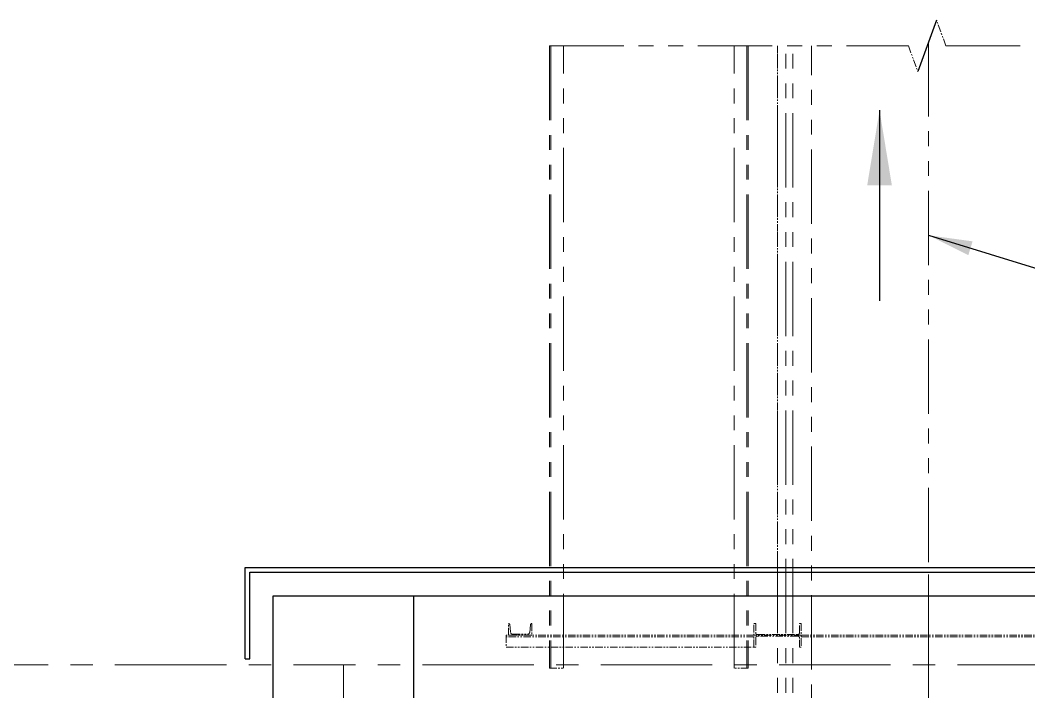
# Model space of a CAD drawing. Header units: millimetres. Extents: x -243837 to -5443, y 40 to 285140.
# Drawn here: x -147703 to -141239, y 22726 to 27031 of the extents above; entities that cross this region are included whole.
import ezdxf

# ---------------------------------------------------------------- set-up
doc = ezdxf.new("R2010")
doc.units = ezdxf.units.MM
doc.linetypes.add('CENTER', pattern=[50.8, 31.75, -6.35, 6.35, -6.35])
doc.linetypes.add('PHANTOM', pattern=[63.5, 31.75, -6.35, 6.35, -6.35, 6.35, -6.35])
doc.layers.add('0-45-GRID MARKS', color=6, linetype='Continuous')
doc.layers.add('CEN', color=1, linetype='CENTER', lineweight=9)
doc.layers.add('PHANTAM', color=21, linetype='PHANTOM', lineweight=0)
doc.styles.add('KA', font='romans.shx', dxfattribs={"width": 0.7})
doc.styles.add('ROMANS_BIG', font='romans.shx', dxfattribs={"width": 0.85, "bigfont": 'bigfont.shx'})
doc.dimstyles.new('100', dxfattribs={"dimscale": 75, "dimtxt": 3, "dimasz": 2.5, "dimexe": 1, "dimexo": 1.5, "dimgap": 1.5, "dimtad": 1, "dimdec": 0, "dimdsep": 46, "dimtxsty": 'ROMANS_BIG', "dimcen": 4, "dimdle": 2, "dimclrd": 1, "dimclre": 1, "dimclrt": 4, "dimadec": 1, "dimazin": 2, "dimtfac": 1, "dimtdec": 0, "dimtmove": 0, "dimatfit": 2, "dimfxl": 1, "dimtfill": 1, "dimarcsym": 0})
doc.dimstyles.new('rakesh', dxfattribs={"dimscale": 160, "dimtxt": 2.5, "dimasz": 1, "dimexe": 0.8, "dimexo": 0.8, "dimgap": 1, "dimtad": 1, "dimdec": 0, "dimzin": 0, "dimdsep": 46, "dimtxsty": 'KA', "dimblk": 'OBLIQUE', "dimcen": 1.5, "dimclrd": 1, "dimclre": 1, "dimclrt": 2, "dimadec": 0, "dimazin": 0, "dimtfac": 1, "dimtdec": 0, "dimtmove": 0, "dimatfit": 2, "dimfxl": 0, "dimtolj": 1, "dimtzin": 0, "dimlwd": -1, "dimlwe": -1, "dimarcsym": 1})

# ---------------------------------------------------------------- blocks, each defined once
blk = doc.blocks.new('A$C4B0E0C6E')
at = {"color": 8, "ltscale": 10}
blk.add_line((1839.2, 7732.9, 10.3), (1759.2, 7513.1, 10.3), dxfattribs=at)
at = {"layer": 'PHANTAM', "color": 8}
for p, q in [((1879.2, 7623, 10.3), (1839.2, 7732.9, 10.3)), ((1160, 7623, -123.3), (1160, 5104.5, -123.3)), ((1719.2, 7623, 10.3), (1759.2, 7513.1, 10.3)), ((1805, 4964.5, -123.3), (1805, 5364.3, -123.3)), ((10, 5104.5, -123.3), (10, 5154.5, -123.3)), ((10, 5154.5, -123.3), (11.1, 5154.5, -123.3)), ((15.6, 5150.5, -123.3), (19.1, 5117.2, -123.3)), ((100.9, 5117.2, -123.3), (104.4, 5150.5, -123.3)), ((108.9, 5154.5, -123.3), (110, 5154.5, -123.3)), ((110, 5154.5, -123.3), (110, 5104.5, -123.3)), ((1058.5, 5053.5, -123.3), (1058.5, 5155.5, -123.3)), ((1058.5, 5155.5, -123.3), (1066.5, 5155.5, -123.3)), ((1066.5, 5155.5, -123.3), (1066.5, 5115.1, -123.3)), ((1253.5, 5115.1, -123.3), (1253.5, 5155.5, -123.3)), ((1253.5, 5155.5, -123.3), (1261.5, 5155.5, -123.3)), ((1261.5, 5155.5, -123.3), (1261.5, 5053.5, -123.3)), ((0, 5104.5, -123.3), (0, 5054.5, -123.3)), ((1058.5, 5104.5, -123.3), (0, 5104.5, -123.3)), ((1058.5, 5098.5, -123.3), (0, 5098.5, -123.3)), ((110, 5104.5, -123.3), (10, 5104.5, -123.3)), ((28.1, 5109.2, -123.3), (91.9, 5109.2, -123.3)), ((1261.5, 5104.5, -123.3), (1058.5, 5104.5, -123.3)), ((1058.5, 5054.5, -123.3), (1058.5, 5104.5, -123.3)), ((1066.5, 5093.9, -123.3), (1066.5, 5053.5, -123.3)), ((1074.1, 5107.5, -123.3), (1245.9, 5107.5, -123.3)), ((1245.9, 5101.5, -123.3), (1074.1, 5101.5, -123.3)), ((1253.5, 5053.5, -123.3), (1253.5, 5093.9, -123.3)), ((1261.5, 5104.5, -123.3), (2348.5, 5104.5, -123.3)), ((1261.5, 5098.5, -123.3), (2348.5, 5098.5, -123.3)), ((0, 5054.5, -123.3), (1058.5, 5054.5, -123.3)), ((1066.5, 5053.5, -123.3), (1058.5, 5053.5, -123.3)), ((1261.5, 5053.5, -123.3), (1253.5, 5053.5, -123.3)), ((185, 4964.5, -123.3), (245, 4964.5, -123.3)), ((1035, 4964.5, -123.3), (975, 4964.5, -123.3))]:
    blk.add_line(p, q, dxfattribs=at)
at = {"layer": 'PHANTAM', "color": 1, "ltscale": 10}
blk.add_line((1805, 7639, 9.7), (1805, 83.7, 9.6), dxfattribs=at)
at = {"layer": 'PHANTAM', "color": 8, "ltscale": 10}
for p, q in [((185, 7623, -123.3), (185, 4964.5, -123.3)), ((185, 7623, 10.3), (1719.2, 7623, 10.3)), ((191, 7623, -123.3), (191, 4964.5, -123.3)), ((245, 4964.5, -123.3), (245, 7623, -123.3)), ((975, 4964.5, -123.3), (975, 7623, -123.3)), ((1029, 7623, -123.3), (1029, 4964.5, -123.3)), ((1035, 7623, -123.3), (1035, 4964.5, -123.3)), ((1160, 1303.1, 11.3), (1160, 7623, 16)), ((1195, 1303.1, 11.3), (1195, 7623, 16)), ((1225, 1303.1, 11.3), (1225, 7623, 16)), ((1305, 513.1, 176.2), (1305, 7623, 182.6)), ((1879.2, 7623, 10.3), (3125, 7623, 10.3))]:
    blk.add_line(p, q, dxfattribs=at)
at = {"layer": 'PHANTAM', "color": 8}
for centre, radius, start, end in [((11.1, 5150, -123.3), 4.5, 6, 90), ((108.9, 5150, -123.3), 4.5, 90, 174), ((28.1, 5118.2, -123.3), 9, 186, 270), ((91.9, 5118.2, -123.3), 9, 270, 354), ((1074.1, 5115.1, -123.3), 7.6, 180, 270), ((1074.1, 5093.9, -123.3), 7.6, 90, 180), ((1245.9, 5115.1, -123.3), 7.6, 270, 0), ((1245.9, 5093.9, -123.3), 7.6, 0, 90)]:
    blk.add_arc(centre, radius, start, end, dxfattribs=at)
blk = doc.blocks.new('A$C5135598A')
at = {"color": 8, "ltscale": 10}
blk.add_blockref('A$C4B0E0C6E', (377.3, 0, 0), dxfattribs=at)
blk = doc.blocks.new('_Oblique')
at = {"color": 0, "linetype": 'ByBlock', "lineweight": -2}
blk.add_line((-0.5, -0.5), (0.5, 0.5), dxfattribs=at)
blk = doc.blocks.new('RL 44.734 NEW')
at = {"layer": '0-45-GRID MARKS'}
blk.add_line((3959.7, 9940.9, 47.4), (3979.7, 9940.9, 47.4), dxfattribs=at)
at = {"layer": '0-45-GRID MARKS', "elevation": 47.4}
for points in [[(3959.7, 9940.9), (3959.7, 10330.2), (9799.7, 10330.2), (9799.7, 3494.2), (3959.7, 3494.2), (3959.7, 5293.6)], [(3979.7, 9940.9), (3979.7, 10310.2), (9779.7, 10310.2), (9779.7, 3514.2), (3979.7, 3514.2), (3979.7, 5293.6)]]:
    blk.add_lwpolyline(points, dxfattribs=at)
for points in [[(4079.7, 10210.2), (4679.7, 10210.2), (4679.7, 9610.2), (4079.7, 9610.2)], [(4079.7, 10210.2), (9679.7, 10210.2), (9679.7, 3614.2), (4079.7, 3614.2)]]:
    blk.add_lwpolyline(points, close=True, dxfattribs=at)
at = {"layer": 'CEN', "color": 1, "ltscale": 15}
for p, q in [((6879.7, 10289.2, 47.4), (6879.7, 5314.6, 20.7)), ((1879.8, 9914.2, 47.4), (4379.7, 9914.2, 47.4)), ((4379.7, 9914.2, 47.4), (4379.7, 3914.2, 47.4)), ((9765.5, 9914.2, 47.4), (4379.7, 9914.2, 47.4))]:
    blk.add_line(p, q, dxfattribs=at)
at = {"color": 8, "ltscale": 10}
blk.add_blockref('A$C5135598A', (4697.4, 4936.3, 50.9), dxfattribs=at)
blk.add_leader([(6670.4, 12284.1), (6670.4, 11470.5)], dimstyle='rakesh', override={"dimasz": 2, "dimexe": 1.2, "dimgap": 1, "dimtad": 0, "dimclrd": 8, "dimtfill": 1}, dxfattribs=at)
blk.add_leader([(6879.7, 11749.9, 20.7), (9041, 11084.2, 20.7), (10467.4, 11084.2, 20.7)], dimstyle='100')

msp = doc.modelspace()

# ---------------------------------------------------------------- block references
at = {"color": 8, "ltscale": 10, "xscale": 1.5, "yscale": 1.5, "zscale": 1.5}
msp.add_blockref('RL 44.734 NEW', (-152201.53, 8027.4, -23.71), dxfattribs=at)

doc.saveas('drawing.dxf')
